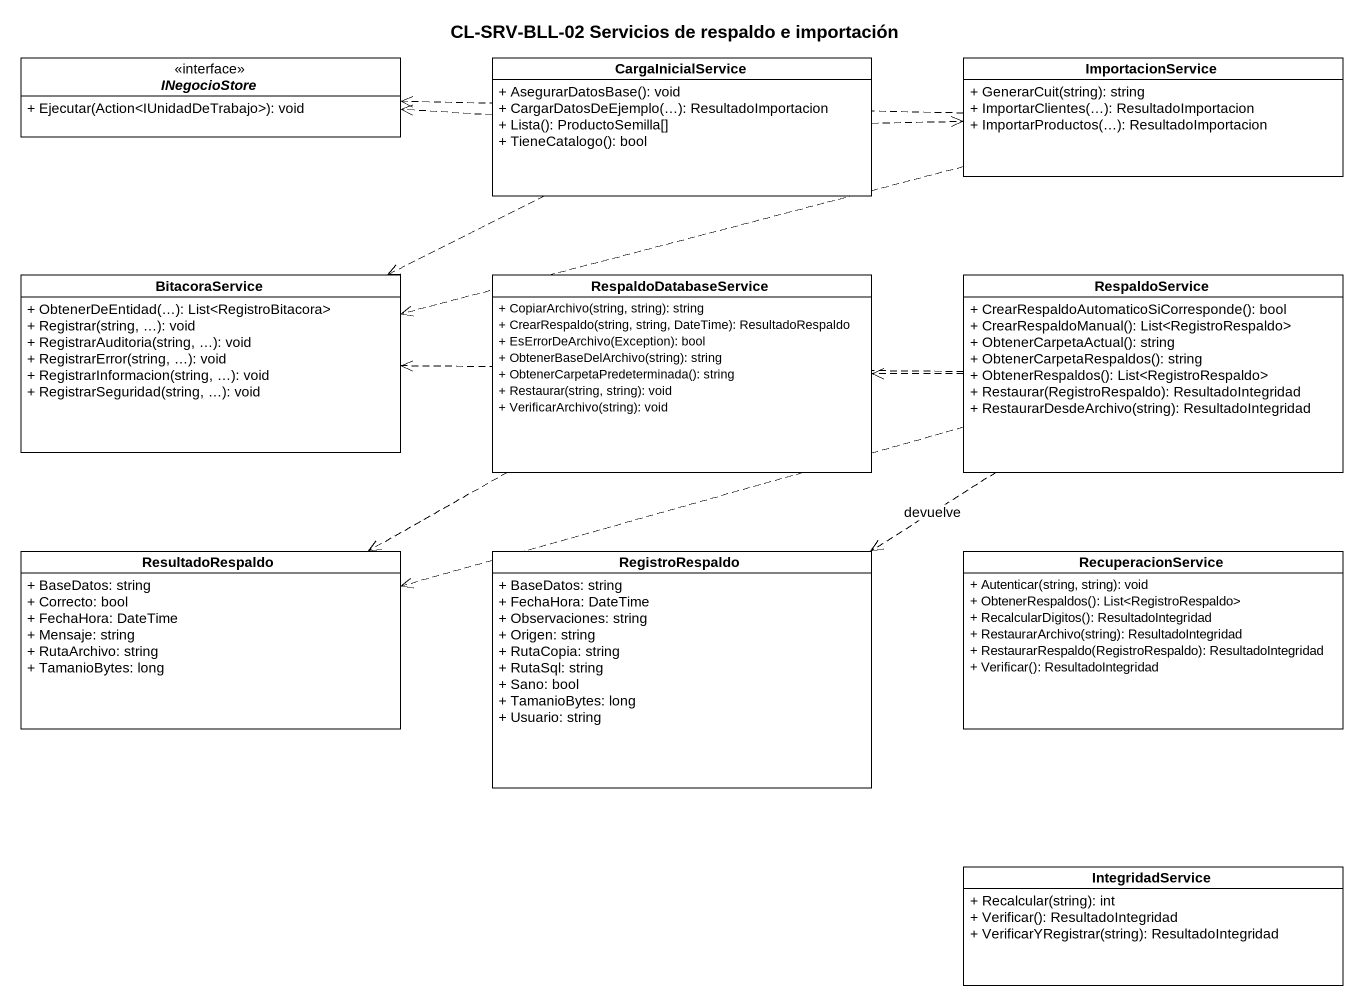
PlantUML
@startuml
title CL-SRV-BLL-02 Servicios de respaldo e importación
hide circle
hide empty members
skinparam classAttributeIconSize 0
interface INegocioStore {
  + Ejecutar(Action<IUnidadDeTrabajo>): void
}
class CargaInicialService {
  + AsegurarDatosBase(): void
  + CargarDatosDeEjemplo(…): ResultadoImportacion
  + Lista(): ProductoSemilla[]
  + TieneCatalogo(): bool
}
class ImportacionService {
  + GenerarCuit(string): string
  + ImportarClientes(…): ResultadoImportacion
  + ImportarProductos(…): ResultadoImportacion
}
class BitacoraService {
  + ObtenerDeEntidad(…): List<RegistroBitacora>
  + Registrar(string, …): void
  + RegistrarAuditoria(string, …): void
  + RegistrarError(string, …): void
  + RegistrarInformacion(string, …): void
  + RegistrarSeguridad(string, …): void
}
class RespaldoDatabaseService {
  + CopiarArchivo(string, string): string
  + CrearRespaldo(string, string, DateTime): ResultadoRespaldo
  + EsErrorDeArchivo(Exception): bool
  + ObtenerBaseDelArchivo(string): string
  + ObtenerCarpetaPredeterminada(): string
  + Restaurar(string, string): void
  + VerificarArchivo(string): void
}
class RespaldoService {
  + CrearRespaldoAutomaticoSiCorresponde(): bool
  + CrearRespaldoManual(): List<RegistroRespaldo>
  + ObtenerCarpetaActual(): string
  + ObtenerCarpetaRespaldos(): string
  + ObtenerRespaldos(): List<RegistroRespaldo>
  + Restaurar(RegistroRespaldo): ResultadoIntegridad
  + RestaurarDesdeArchivo(string): ResultadoIntegridad
}
class ResultadoRespaldo {
  + BaseDatos: string
  + Correcto: bool
  + FechaHora: DateTime
  + Mensaje: string
  + RutaArchivo: string
  + TamanioBytes: long
}
class RegistroRespaldo {
  + BaseDatos: string
  + FechaHora: DateTime
  + Observaciones: string
  + Origen: string
  + RutaCopia: string
  + RutaSql: string
  + Sano: bool
  + TamanioBytes: long
  + Usuario: string
}
class RecuperacionService {
  + Autenticar(string, string): void
  + ObtenerRespaldos(): List<RegistroRespaldo>
  + RecalcularDigitos(): ResultadoIntegridad
  + RestaurarArchivo(string): ResultadoIntegridad
  + RestaurarRespaldo(RegistroRespaldo): ResultadoIntegridad
  + Verificar(): ResultadoIntegridad
}
class IntegridadService {
  + Recalcular(string): int
  + Verificar(): ResultadoIntegridad
  + VerificarYRegistrar(string): ResultadoIntegridad
}
CargaInicialService .left.> INegocioStore
CargaInicialService .right.> ImportacionService
CargaInicialService .left.> BitacoraService
ImportacionService .left.> INegocioStore
ImportacionService .left.> BitacoraService
RespaldoDatabaseService .left.> ResultadoRespaldo
RespaldoService .left.> BitacoraService
RespaldoService .left.> RespaldoDatabaseService
RespaldoService .left.> ResultadoRespaldo
RespaldoService ..> RegistroRespaldo : devuelve
@enduml
